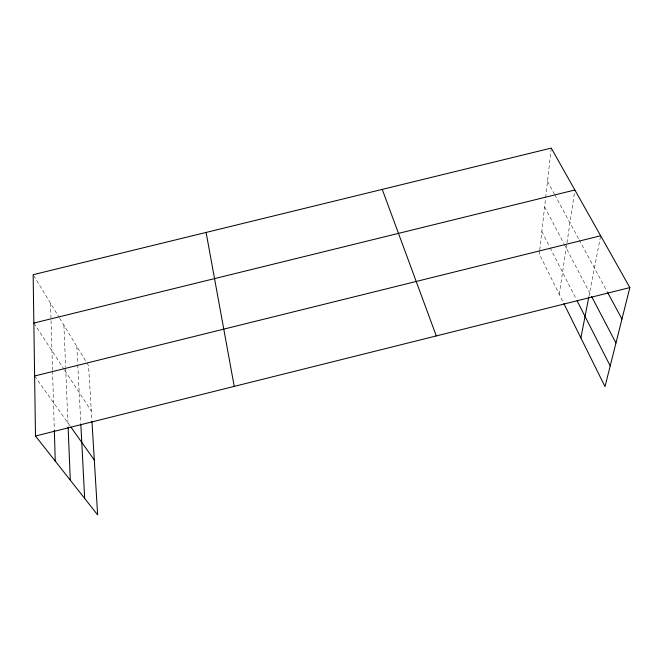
<?xml version="1.0" encoding="UTF-8"?>
<svg xmlns="http://www.w3.org/2000/svg" width="663" height="663" viewBox="0 0 663 663"><rect width="100%" height="100%" fill="white"/><g stroke="black" fill="none" stroke-linecap="round" stroke-linejoin="round"><path stroke-width="0.5" stroke-dasharray="3.31 2.49" d="M539.641 250.904L539.292 253.97L563.426 302.693M539.757 249.885L545.55 198.643M545.666 197.624L551.26 148.089M559.29 294.347L574.862 189.991M588.868 296.701L600.463 236.782M34.617 375.996L70.245 426.176M33.854 323.063L64.178 369.49M64.734 370.344L91.312 411.027M33.68 275.568L59.098 317.312M59.637 318.19L86.422 362.172M86.952 363.042L88.552 365.678L91.875 420.226M547.514 181.256L554.343 193.903M554.832 194.806L578.766 239.094M579.255 239.998L607.209 291.712M544.621 206.831L563.807 243.454M564.288 244.365L591.065 295.491M541.837 231.495L549.677 246.909M550.133 247.821L576.155 298.972M76.817 346.401L77.712 363.805M77.77 364.832L80.778 423.052M63.913 325.218L65.637 366.954M65.678 367.973L68.065 426.002M50.537 303.248L52.534 370.078M52.559 371.098L54.3 429.276"/><path stroke-width="0.99" d="M580.887 337.931L588.678 297.687M91.942 421.245L97.643 514.911L35.487 436.014L33.15 274.697L551.26 148.089L629.85 287.593L605.012 386.637L563.89 303.621M35.487 436.014L629.85 287.593M34.617 375.996L600.653 235.771M33.854 323.063L574.862 189.991M70.825 426.989L94.303 460.056M607.698 292.623L621.969 319.027M591.545 296.402L615.96 343.003M577.092 300.811L610.209 365.926M382.253 189.386L436.295 335.926M206.102 232.44L234.23 386.38M80.828 424.071L84.673 498.452M68.107 427.022L70.303 480.203M54.333 430.304L55.253 461.1"/></g></svg>
